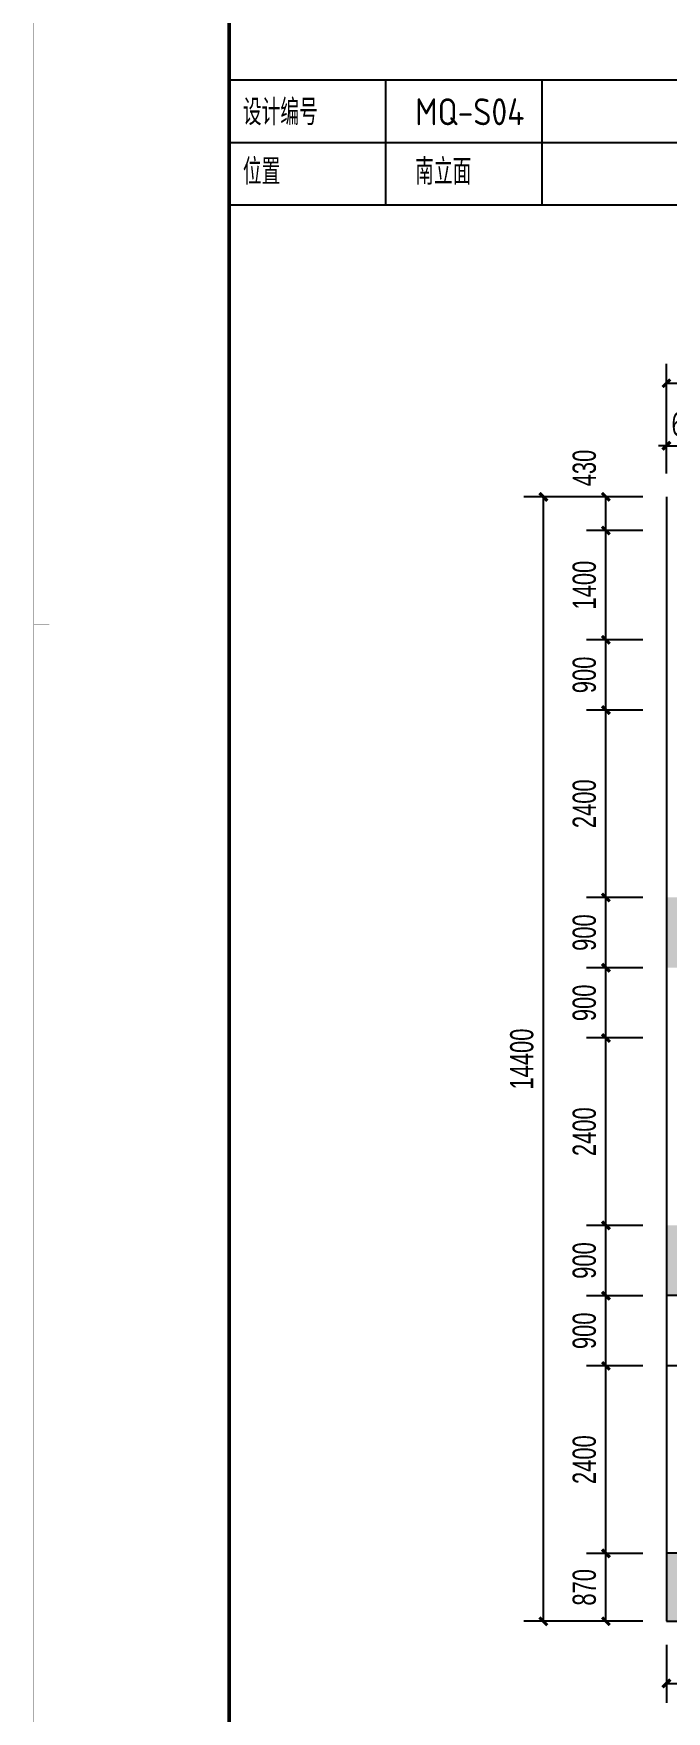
# Model space of a CAD drawing. Extents: x -3 to 440502, y -49243 to 59402.
# Drawn here: x 178197 to 186296, y 15784 to 37273 of the extents above; entities that cross this region are included whole.
import ezdxf

# ---------------------------------------------------------------- set-up
doc = ezdxf.new("R2010")
doc.units = 0
doc.header["$LTSCALE"] = 1000
doc.header["$MEASUREMENT"] = 0
doc.linetypes.add('ACAD_ISO05W100', pattern=[34, 24, -3, 0.5, -3, 0.5, -3])
for name, color, linetype in [('01-标注_尺寸', 124, 'Continuous'), ('02-TEXT_标注', 130, 'Continuous'), ('05-填充_天正', 26, 'Continuous'), ('A-0-图名图例', 2, 'Continuous'), ('A-C_窗', 140, 'Continuous'), ('E-立面', 255, 'Continuous')]:
    doc.layers.add(name, color=color, linetype=linetype)
doc.styles.add('_TCH_DIM_T3', font='ros.shx', dxfattribs={"width": 0.705882, "bigfont": 'jd.shx'})
doc.styles.get("Standard").update_dxf_attribs({"font": 'gbenor.shx', "bigfont": 'gbcbig.shx'})
doc.dimstyles.new('_TCH_ARCH&&100', dxfattribs={"dimtxt": 297.5, "dimasz": 100, "dimexe": 250, "dimexo": 300, "dimgap": 126.25, "dimtad": 1, "dimdec": 0, "dimzin": 0, "dimdsep": 46, "dimtxsty": '_TCH_DIM_T3', "dimblk": 'ARCHTICK', "dimcen": 0.09, "dimclrt": 7, "dimazin": 2, "dimtfac": 1, "dimtdec": 0, "dimtix": 1, "dimtmove": 2, "dimatfit": 3, "dimfxl": 0, "dimtolj": 1, "dimtzin": 0, "dimarcsym": 0})

# ---------------------------------------------------------------- blocks, each defined once
blk = doc.blocks.new('*U30')
for p, q in [((0, 1600), (38422, 1600)), ((0, 800), (38422, 800)), ((0, 0), (38422, 0))]:
    blk.add_line(p, q)
for points in [[(2000, 1600), (2000, 0)], [(4000, 1600), (4000, 0)]]:
    blk.add_lwpolyline(points)
for s, p in [('设计编号', (176, 1020)), ('位置', (176, 258))]:
    blk.add_text(s, height=332.8).set_placement(p)
blk = doc.blocks.new('图框-A1')
for points, const_width in [([(0, 0), (841, 0), (841, 594), (0, 594)], 0.05), ([(766, 584), (25, 584), (25, 10), (766, 10)], 0.5)]:
    blk.add_lwpolyline(points, close=True, dxfattribs=dict(const_width=const_width))
at = {"const_width": 0.05}
blk.add_lwpolyline([(0, 297), (2, 297)], dxfattribs=at)
blk = doc.blocks.new('_ArchTick')
at = {"color": 0, "linetype": 'ByBlock', "const_width": 0.4}
blk.add_lwpolyline([(-0.5, -0.5), (0.5, 0.5)], dxfattribs=at)
blk = doc.blocks.new('*D517')
at = {"layer": '01-标注_尺寸', "color": 0, "lineweight": -2, "transparency": 16777216}
for p, q in [((185996, 17809), (185271, 17809)), ((185521, 16939), (185521, 17809)), ((185996, 16939), (185271, 16939))]:
    blk.add_line(p, q, dxfattribs=at)
at = {"layer": 'Defpoints', "color": 0, "transparency": 16777216}
for p in [(185521, 17809), (186296, 17809), (186296, 16939)]:
    blk.add_point(p, dxfattribs=at)
at = {"layer": '01-标注_尺寸', "color": 0, "lineweight": -2, "transparency": 16777216, "xscale": 100, "yscale": 100, "zscale": 100}
for p, rotation in [((185521, 17809), 90), ((185521, 16939), 270)]:
    blk.add_blockref('_ArchTick', p, dxfattribs=dict(at, rotation=rotation))
at = {"layer": '01-标注_尺寸', "color": 7, "transparency": 16777216, "insert": (185246, 17374), "char_height": 297.5, "attachment_point": 5, "rotation": 90, "style": '_TCH_DIM_T3'}
blk.add_mtext('\\A1;870', dxfattribs=at)
blk = doc.blocks.new('*D518')
at = {"layer": '01-标注_尺寸', "color": 0, "lineweight": -2, "transparency": 16777216}
for p, q in [((185996, 20209), (185271, 20209)), ((185521, 17809), (185521, 20209)), ((185996, 17809), (185271, 17809))]:
    blk.add_line(p, q, dxfattribs=at)
at = {"layer": 'Defpoints', "color": 0, "transparency": 16777216}
for p in [(185521, 20209), (186296, 20209), (186296, 17809)]:
    blk.add_point(p, dxfattribs=at)
at = {"layer": '01-标注_尺寸', "color": 0, "lineweight": -2, "transparency": 16777216, "xscale": 100, "yscale": 100, "zscale": 100}
for p, rotation in [((185521, 20209), 90), ((185521, 17809), 270)]:
    blk.add_blockref('_ArchTick', p, dxfattribs=dict(at, rotation=rotation))
at = {"layer": '01-标注_尺寸', "color": 7, "transparency": 16777216, "insert": (185246, 19009), "char_height": 297.5, "attachment_point": 5, "rotation": 90, "style": '_TCH_DIM_T3'}
blk.add_mtext('\\A1;2400', dxfattribs=at)
blk = doc.blocks.new('*D519')
at = {"layer": '01-标注_尺寸', "color": 0, "lineweight": -2, "transparency": 16777216}
for p, q in [((185996, 21109), (185271, 21109)), ((185521, 20209), (185521, 21109)), ((185996, 20209), (185271, 20209))]:
    blk.add_line(p, q, dxfattribs=at)
at = {"layer": 'Defpoints', "color": 0, "transparency": 16777216}
for p in [(185521, 21109), (186296, 21109), (186296, 20209)]:
    blk.add_point(p, dxfattribs=at)
at = {"layer": '01-标注_尺寸', "color": 0, "lineweight": -2, "transparency": 16777216, "xscale": 100, "yscale": 100, "zscale": 100}
for p, rotation in [((185521, 21109), 90), ((185521, 20209), 270)]:
    blk.add_blockref('_ArchTick', p, dxfattribs=dict(at, rotation=rotation))
at = {"layer": '01-标注_尺寸', "color": 7, "transparency": 16777216, "insert": (185246, 20659), "char_height": 297.5, "attachment_point": 5, "rotation": 90, "style": '_TCH_DIM_T3'}
blk.add_mtext('\\A1;900', dxfattribs=at)
blk = doc.blocks.new('*D520')
at = {"layer": '01-标注_尺寸', "color": 0, "lineweight": -2, "transparency": 16777216}
for p, q in [((185996, 22009), (185271, 22009)), ((185521, 21109), (185521, 22009)), ((185996, 21109), (185271, 21109))]:
    blk.add_line(p, q, dxfattribs=at)
at = {"layer": 'Defpoints', "color": 0, "transparency": 16777216}
for p in [(185521, 22009), (186296, 22009), (186296, 21109)]:
    blk.add_point(p, dxfattribs=at)
at = {"layer": '01-标注_尺寸', "color": 0, "lineweight": -2, "transparency": 16777216, "xscale": 100, "yscale": 100, "zscale": 100}
for p, rotation in [((185521, 22009), 90), ((185521, 21109), 270)]:
    blk.add_blockref('_ArchTick', p, dxfattribs=dict(at, rotation=rotation))
at = {"layer": '01-标注_尺寸', "color": 7, "transparency": 16777216, "insert": (185246, 21559), "char_height": 297.5, "attachment_point": 5, "rotation": 90, "style": '_TCH_DIM_T3'}
blk.add_mtext('\\A1;900', dxfattribs=at)
blk = doc.blocks.new('*D521')
at = {"layer": '01-标注_尺寸', "color": 0, "lineweight": -2, "transparency": 16777216}
for p, q in [((185996, 24409), (185271, 24409)), ((185521, 22009), (185521, 24409)), ((185996, 22009), (185271, 22009))]:
    blk.add_line(p, q, dxfattribs=at)
at = {"layer": 'Defpoints', "color": 0, "transparency": 16777216}
for p in [(185521, 24409), (186296, 24409), (186296, 22009)]:
    blk.add_point(p, dxfattribs=at)
at = {"layer": '01-标注_尺寸', "color": 0, "lineweight": -2, "transparency": 16777216, "xscale": 100, "yscale": 100, "zscale": 100}
for p, rotation in [((185521, 24409), 90), ((185521, 22009), 270)]:
    blk.add_blockref('_ArchTick', p, dxfattribs=dict(at, rotation=rotation))
at = {"layer": '01-标注_尺寸', "color": 7, "transparency": 16777216, "insert": (185246, 23209), "char_height": 297.5, "attachment_point": 5, "rotation": 90, "style": '_TCH_DIM_T3'}
blk.add_mtext('\\A1;2400', dxfattribs=at)
blk = doc.blocks.new('*D522')
at = {"layer": '01-标注_尺寸', "color": 0, "lineweight": -2, "transparency": 16777216}
for p, q in [((185996, 25309), (185271, 25309)), ((185521, 24409), (185521, 25309)), ((185996, 24409), (185271, 24409))]:
    blk.add_line(p, q, dxfattribs=at)
at = {"layer": 'Defpoints', "color": 0, "transparency": 16777216}
for p in [(185521, 25309), (186296, 25309), (186296, 24409)]:
    blk.add_point(p, dxfattribs=at)
at = {"layer": '01-标注_尺寸', "color": 0, "lineweight": -2, "transparency": 16777216, "xscale": 100, "yscale": 100, "zscale": 100}
for p, rotation in [((185521, 25309), 90), ((185521, 24409), 270)]:
    blk.add_blockref('_ArchTick', p, dxfattribs=dict(at, rotation=rotation))
at = {"layer": '01-标注_尺寸', "color": 7, "transparency": 16777216, "insert": (185246, 24859), "char_height": 297.5, "attachment_point": 5, "rotation": 90, "style": '_TCH_DIM_T3'}
blk.add_mtext('\\A1;900', dxfattribs=at)
blk = doc.blocks.new('*D523')
at = {"layer": '01-标注_尺寸', "color": 0, "lineweight": -2, "transparency": 16777216}
for p, q in [((185996, 26209), (185271, 26209)), ((185521, 25309), (185521, 26209)), ((185996, 25309), (185271, 25309))]:
    blk.add_line(p, q, dxfattribs=at)
at = {"layer": 'Defpoints', "color": 0, "transparency": 16777216}
for p in [(185521, 26209), (186296, 26209), (186296, 25309)]:
    blk.add_point(p, dxfattribs=at)
at = {"layer": '01-标注_尺寸', "color": 0, "lineweight": -2, "transparency": 16777216, "xscale": 100, "yscale": 100, "zscale": 100}
for p, rotation in [((185521, 26209), 90), ((185521, 25309), 270)]:
    blk.add_blockref('_ArchTick', p, dxfattribs=dict(at, rotation=rotation))
at = {"layer": '01-标注_尺寸', "color": 7, "transparency": 16777216, "insert": (185246, 25759), "char_height": 297.5, "attachment_point": 5, "rotation": 90, "style": '_TCH_DIM_T3'}
blk.add_mtext('\\A1;900', dxfattribs=at)
blk = doc.blocks.new('*D524')
at = {"layer": '01-标注_尺寸', "color": 0, "lineweight": -2, "transparency": 16777216}
for p, q in [((185996, 28609), (185271, 28609)), ((185521, 26209), (185521, 28609)), ((185996, 26209), (185271, 26209))]:
    blk.add_line(p, q, dxfattribs=at)
at = {"layer": 'Defpoints', "color": 0, "transparency": 16777216}
for p in [(185521, 28609), (186296, 28609), (186296, 26209)]:
    blk.add_point(p, dxfattribs=at)
at = {"layer": '01-标注_尺寸', "color": 0, "lineweight": -2, "transparency": 16777216, "xscale": 100, "yscale": 100, "zscale": 100}
for p, rotation in [((185521, 28609), 90), ((185521, 26209), 270)]:
    blk.add_blockref('_ArchTick', p, dxfattribs=dict(at, rotation=rotation))
at = {"layer": '01-标注_尺寸', "color": 7, "transparency": 16777216, "insert": (185246, 27409), "char_height": 297.5, "attachment_point": 5, "rotation": 90, "style": '_TCH_DIM_T3'}
blk.add_mtext('\\A1;2400', dxfattribs=at)
blk = doc.blocks.new('*D525')
at = {"layer": '01-标注_尺寸', "color": 0, "lineweight": -2, "transparency": 16777216}
for p, q in [((185996, 29509), (185271, 29509)), ((185521, 28609), (185521, 29509)), ((185996, 28609), (185271, 28609))]:
    blk.add_line(p, q, dxfattribs=at)
at = {"layer": 'Defpoints', "color": 0, "transparency": 16777216}
for p in [(185521, 29509), (186296, 29509), (186296, 28609)]:
    blk.add_point(p, dxfattribs=at)
at = {"layer": '01-标注_尺寸', "color": 0, "lineweight": -2, "transparency": 16777216, "xscale": 100, "yscale": 100, "zscale": 100}
for p, rotation in [((185521, 29509), 90), ((185521, 28609), 270)]:
    blk.add_blockref('_ArchTick', p, dxfattribs=dict(at, rotation=rotation))
at = {"layer": '01-标注_尺寸', "color": 7, "transparency": 16777216, "insert": (185246, 29059), "char_height": 297.5, "attachment_point": 5, "rotation": 90, "style": '_TCH_DIM_T3'}
blk.add_mtext('\\A1;900', dxfattribs=at)
blk = doc.blocks.new('*D526')
at = {"layer": '01-标注_尺寸', "color": 0, "lineweight": -2, "transparency": 16777216}
for p, q in [((185996, 30909), (185271, 30909)), ((185521, 29509), (185521, 30909)), ((185996, 29509), (185271, 29509))]:
    blk.add_line(p, q, dxfattribs=at)
at = {"layer": 'Defpoints', "color": 0, "transparency": 16777216}
for p in [(185521, 30909), (186296, 30909), (186296, 29509)]:
    blk.add_point(p, dxfattribs=at)
at = {"layer": '01-标注_尺寸', "color": 0, "lineweight": -2, "transparency": 16777216, "xscale": 100, "yscale": 100, "zscale": 100}
for p, rotation in [((185521, 30909), 90), ((185521, 29509), 270)]:
    blk.add_blockref('_ArchTick', p, dxfattribs=dict(at, rotation=rotation))
at = {"layer": '01-标注_尺寸', "color": 7, "transparency": 16777216, "insert": (185246, 30209), "char_height": 297.5, "attachment_point": 5, "rotation": 90, "style": '_TCH_DIM_T3'}
blk.add_mtext('\\A1;1400', dxfattribs=at)
blk = doc.blocks.new('*D527')
at = {"layer": '01-标注_尺寸', "color": 0, "lineweight": -2, "transparency": 16777216}
for p, q in [((185996, 31339), (185271, 31339)), ((185521, 30909), (185521, 31339)), ((185996, 30909), (185271, 30909))]:
    blk.add_line(p, q, dxfattribs=at)
at = {"layer": 'Defpoints', "color": 0, "transparency": 16777216}
for p in [(185521, 31339), (186296, 31339), (186296, 30909)]:
    blk.add_point(p, dxfattribs=at)
at = {"layer": '01-标注_尺寸', "color": 0, "lineweight": -2, "transparency": 16777216, "xscale": 100, "yscale": 100, "zscale": 100}
for p, rotation in [((185521, 31339), 90), ((185521, 30909), 270)]:
    blk.add_blockref('_ArchTick', p, dxfattribs=dict(at, rotation=rotation))
at = {"layer": '01-标注_尺寸', "color": 7, "transparency": 16777216, "insert": (185246, 31709), "char_height": 297.5, "attachment_point": 5, "rotation": 90, "style": '_TCH_DIM_T3'}
blk.add_mtext('\\A1;430', dxfattribs=at)
blk = doc.blocks.new('*D528')
at = {"layer": '01-标注_尺寸', "color": 0, "lineweight": -2, "transparency": 16777216}
for p, q in [((185887, 31339), (184471, 31339)), ((184721, 16939), (184721, 31339)), ((185887, 16939), (184471, 16939))]:
    blk.add_line(p, q, dxfattribs=at)
at = {"layer": 'Defpoints', "color": 0, "transparency": 16777216}
for p in [(184721, 31339), (186187, 31339), (186187, 16939)]:
    blk.add_point(p, dxfattribs=at)
at = {"layer": '01-标注_尺寸', "color": 0, "lineweight": -2, "transparency": 16777216, "xscale": 100, "yscale": 100, "zscale": 100}
for p, rotation in [((184721, 31339), 90), ((184721, 16939), 270)]:
    blk.add_blockref('_ArchTick', p, dxfattribs=dict(at, rotation=rotation))
at = {"layer": '01-标注_尺寸', "color": 7, "transparency": 16777216, "insert": (184446, 24139), "char_height": 297.5, "attachment_point": 5, "rotation": 90, "style": '_TCH_DIM_T3'}
blk.add_mtext('\\A1;14400', dxfattribs=at)
blk = doc.blocks.new('*D529')
at = {"layer": '01-标注_尺寸', "color": 0, "lineweight": -2, "transparency": 16777216}
for p, q in [((186296, 31639), (186296, 32244)), ((186896, 31639), (186896, 32244)), ((186296, 31994), (186196, 31994)), ((186296, 31994), (186896, 31994)), ((186896, 31994), (186996, 31994))]:
    blk.add_line(p, q, dxfattribs=at)
at = {"layer": 'Defpoints', "color": 0, "transparency": 16777216}
for p in [(186896, 31994), (186296, 31339), (186896, 31339)]:
    blk.add_point(p, dxfattribs=at)
at = {"layer": '01-标注_尺寸', "color": 0, "lineweight": -2, "transparency": 16777216, "xscale": 100, "yscale": 100, "zscale": 100}
blk.add_blockref('_ArchTick', (186296, 31994), dxfattribs=at)
at = {"layer": '01-标注_尺寸', "color": 0, "lineweight": -2, "transparency": 16777216, "xscale": 100, "yscale": 100, "zscale": 100, "rotation": 180}
blk.add_blockref('_ArchTick', (186896, 31994), dxfattribs=at)
at = {"layer": '01-标注_尺寸', "color": 7, "transparency": 16777216, "insert": (186596, 32269), "char_height": 297.5, "attachment_point": 5, "style": '_TCH_DIM_T3'}
blk.add_mtext('\\A1;600', dxfattribs=at)
blk = doc.blocks.new('*D541')
at = {"layer": '01-标注_尺寸', "color": 0, "lineweight": -2, "transparency": 16777216}
for p, q in [((186296, 31748), (186296, 33044)), ((201696, 31748), (201696, 33044)), ((186296, 32794), (201696, 32794))]:
    blk.add_line(p, q, dxfattribs=at)
at = {"layer": 'Defpoints', "color": 0, "transparency": 16777216}
for p in [(201696, 32794), (186296, 31448), (201696, 31448)]:
    blk.add_point(p, dxfattribs=at)
at = {"layer": '01-标注_尺寸', "color": 0, "lineweight": -2, "transparency": 16777216, "xscale": 100, "yscale": 100, "zscale": 100, "rotation": 180}
blk.add_blockref('_ArchTick', (186296, 32794), dxfattribs=at)
at = {"layer": '01-标注_尺寸', "color": 0, "lineweight": -2, "transparency": 16777216, "xscale": 100, "yscale": 100, "zscale": 100}
blk.add_blockref('_ArchTick', (201696, 32794), dxfattribs=at)
at = {"layer": '01-标注_尺寸', "color": 7, "transparency": 16777216, "insert": (193996, 33069), "char_height": 297.5, "attachment_point": 5, "style": '_TCH_DIM_T3'}
blk.add_mtext('\\A1;15400', dxfattribs=at)
blk = doc.blocks.new('*D1070')
at = {"layer": '01-标注_尺寸', "color": 0, "lineweight": -2, "transparency": 16777216}
for p, q in [((186296, 16639), (186296, 15893)), ((191696, 16639), (191696, 15893)), ((186296, 16143), (191696, 16143))]:
    blk.add_line(p, q, dxfattribs=at)
at = {"layer": 'Defpoints', "color": 0, "transparency": 16777216}
for p in [(186296, 16939), (191696, 16939), (191696, 16143)]:
    blk.add_point(p, dxfattribs=at)
at = {"layer": '01-标注_尺寸', "color": 0, "lineweight": -2, "transparency": 16777216, "xscale": 100, "yscale": 100, "zscale": 100, "rotation": 180}
blk.add_blockref('_ArchTick', (186296, 16143), dxfattribs=at)
at = {"layer": '01-标注_尺寸', "color": 0, "lineweight": -2, "transparency": 16777216, "xscale": 100, "yscale": 100, "zscale": 100}
blk.add_blockref('_ArchTick', (191696, 16143), dxfattribs=at)
at = {"layer": '01-标注_尺寸', "color": 7, "transparency": 16777216, "insert": (188996, 16418), "char_height": 297.5, "attachment_point": 5, "style": '_TCH_DIM_T3'}
blk.add_mtext('\\A1;5400', dxfattribs=at)

msp = doc.modelspace()

# ---------------------------------------------------------------- hatches: boundary and pattern name
at = {"layer": '05-填充_天正'}
h = msp.add_hatch(dxfattribs=at)
h.set_pattern_fill('AR-CONC', color=256, scale=200)
h.set_pattern_definition([(50, (0, 0), (364.36934, -31.87817), [38.1, -419.1]), (355, (0, 0), (-70.48565, 382.1133), [30.48, -335.28]), (100.451, (30.36, -2.66), (293.885, 350.2334), [32.38, -356.18]), (46.1842, (0, 101.6), (542.1581, -84.0847), [57.15, -628.65]), (96.6356, (45.2, 94.6), (474.8085, 494.8511), [48.57, -534.27]), (351.184, (0, 101.6), (474.8092, 494.8502), [45.72, -502.92]), (21, (50.8, 76.2), (303.22976, -204.53104), [38.1, -419.1]), (326, (50.8, 76.2), (123.60406, 368.3759), [30.48, -335.28]), (71.4514, (76.07, 59.16), (426.833, 163.8457), [32.38, -356.18]), (37.5, (0, 0), (6.17721, 169.11008), [0, -331.216, 0, -340.36, 0, -336.55]), (7.5, (0, 0), (133.63933, 200.36115), [0, -194.056, 0, -323.596, 0, -128.27]), (327.5, (-113.28, 0), (271.18119, -11.45749), [0, -127, 0, -396.24, 0, -525.78]), (317.5, (-164.08, 0), (296.25836, 50.85298), [0, -165.1, 0, -263.144, 0, -373.38])])
h.paths.add_polyline_path([(189725.7, 16939.3), (191065.7, 16939.3), (191065.7, 17809.3), (189725.7, 17809.3)])
h.paths.add_polyline_path([(186925.7, 17809.3), (188265.7, 17809.3), (188265.7, 16939.3), (186925.7, 16939.3)])
h.paths.add_polyline_path([(186295.7, 16939.3), (186865.7, 16939.3), (186865.7, 17809.3), (186295.7, 17809.3)])
h.paths.add_polyline_path([(189725.7, 22009.3), (191065.7, 22009.3), (191065.7, 21109.3), (189725.7, 21109.3)])
h.paths.add_polyline_path([(188325.7, 21109.3), (189665.7, 21109.3), (189665.7, 22009.3), (188325.7, 22009.3)])
h.paths.add_polyline_path([(186925.7, 22009.3), (188265.7, 22009.3), (188265.7, 21109.3), (186925.7, 21109.3)])
h.paths.add_polyline_path([(186295.7, 21109.3), (186865.7, 21109.3), (186865.7, 22009.3), (186295.7, 22009.3)])
h.paths.add_polyline_path([(198125.7, 25339.3), (199465.7, 25339.3), (199465.7, 26209.3), (198125.7, 26209.3)])
h.paths.add_polyline_path([(196725.7, 25339.3), (198065.7, 25339.3), (198065.7, 26209.3), (196725.7, 26209.3)])
h.paths.add_polyline_path([(193925.7, 25339.3), (195265.7, 25339.3), (195265.7, 26209.3), (193925.7, 26209.3)])
h.paths.add_polyline_path([(189725.7, 26209.3), (191065.7, 26209.3), (191065.7, 25309.3), (189725.7, 25309.3)])
h.paths.add_polyline_path([(188325.7, 25309.3), (189665.7, 25309.3), (189665.7, 26209.3), (188325.7, 26209.3)])
h.paths.add_polyline_path([(186925.7, 26209.3), (188265.7, 26209.3), (188265.7, 25309.3), (186925.7, 25309.3)])
h.paths.add_polyline_path([(186295.7, 25309.3), (186865.7, 25309.3), (186865.7, 26209.3), (186295.7, 26209.3)])

# ---------------------------------------------------------------- linework, layer by layer
at = {"layer": 'A-C_窗'}
for points in [[(186865.7, 21109.3), (186295.7, 21109.3)], [(186865.7, 20209.3), (186295.7, 20209.3)], [(186865.7, 17809.3), (186295.7, 17809.3)]]:
    msp.add_lwpolyline(points, dxfattribs=at)
at = {"layer": 'E-立面'}
msp.add_line((186295.7, 31339.3), (186295.7, 16939.3), dxfattribs=at)
msp.add_lwpolyline([(186295.7, 16939.3), (191695.7, 16939.3), (191695.7, 26639.3), (192315.7, 26599.3), (192315.7, 26429.3), (192235.7, 26429.3), (192235.7, 24739.3), (201695.7, 24739.3), (201695.7, 31339.3)], dxfattribs=at)

# ---------------------------------------------------------------- block references
at = {"xscale": 100, "yscale": 100, "zscale": 100}
msp.add_blockref('图框-A1', (178200, 0), dxfattribs=at)
at = {"layer": 'A-0-图名图例'}
msp.add_blockref('*U30', (180700, 35078.8), dxfattribs=at)

# ---------------------------------------------------------------- texts
at = {"layer": '02-TEXT_标注', "linetype": 'ACAD_ISO05W100'}
for s, height, p in [('MQ-S04', 345, (183081, 36098.8)), ('南立面', 332.77, (183081, 35336.9))]:
    msp.add_text(s, height=height, dxfattribs=at).set_placement(p)

# ---------------------------------------------------------------- dimensions: what is measured, and where the dimension line sits
at = {"layer": '01-标注_尺寸'}
for p1, p2, distance, picture, middle in [((186295.7, 31448.1), (201695.7, 31448.1), 1346.2, '*D541', (193995.7, 33069.3)), ((186295.7, 31339.3), (186895.7, 31339.3), 655, '*D529', (186595.7, 32269.3)), ((186186.5, 16939.3), (186186.5, 31339.3), 1466, '*D528', (184445.6, 24139.3)), ((186295.7, 29509.3), (186295.7, 30909.3), 775.1, '*D526', (185245.6, 30209.3)), ((186295.7, 28609.3), (186295.7, 29509.3), 775.1, '*D525', (185245.6, 29059.3)), ((186295.7, 26209.3), (186295.7, 28609.3), 775.1, '*D524', (185245.6, 27409.3)), ((186295.7, 25309.3), (186295.7, 26209.3), 775.1, '*D523', (185245.6, 25759.3)), ((186295.7, 24409.3), (186295.7, 25309.3), 775.1, '*D522', (185245.6, 24859.3)), ((186295.7, 22009.3), (186295.7, 24409.3), 775.1, '*D521', (185245.6, 23209.3)), ((186295.7, 21109.3), (186295.7, 22009.3), 775.1, '*D520', (185245.6, 21559.3)), ((186295.7, 20209.3), (186295.7, 21109.3), 775.1, '*D519', (185245.6, 20659.3)), ((186295.7, 17809.3), (186295.7, 20209.3), 775.1, '*D518', (185245.6, 19009.3)), ((186295.7, 16939.3), (186295.7, 17809.3), 775.1, '*D517', (185245.6, 17374.3)), ((186295.7, 16939.3), (191695.7, 16939.3), -796.4, '*D1070', (188995.7, 16417.9))]:
    dim = msp.add_aligned_dim(p1=p1, p2=p2, distance=distance, dimstyle='_TCH_ARCH&&100', dxfattribs=at)
    dim.commit()
    dim.dimension.update_dxf_attribs({"geometry": picture, "text_midpoint": middle})
dim = msp.add_linear_dim(base=(185520.6, 31339.3), p1=(186295.7, 30909.3), p2=(186295.7, 31339.3), angle=90, dimstyle='_TCH_ARCH&&100', dxfattribs=at)
dim.commit()
dim.dimension.update_dxf_attribs({"geometry": '*D527', "text_midpoint": (185245.6, 31709.3), "dimtype": 161})

doc.saveas('drawing.dxf')
